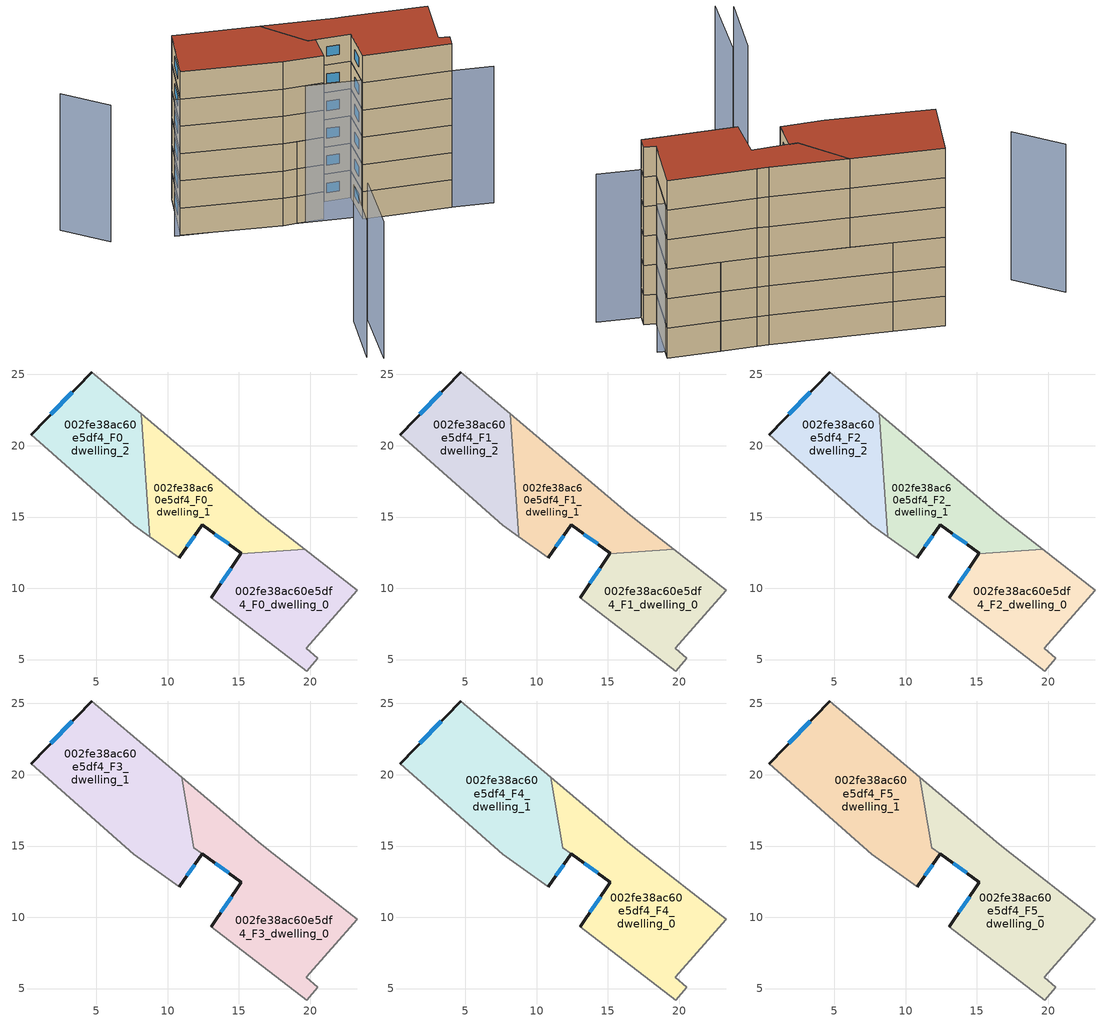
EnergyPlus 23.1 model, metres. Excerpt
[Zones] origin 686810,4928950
002fe38ac60e5df4_F0_dwelling_0
 floor ground (EU_floor_Construction): 23.31,9.86 19.73,5.78 20.53,5.09 19.75,4.2 13.05,9.34 15.14,12.42 19.64,12.73 z0
 wall outside (EU_wall_Construction): 15.14,12.42 13.05,9.34 z0:3
 wall adiabatic (EU_wall_Construction): 13.05,9.34 19.75,4.2 20.53,5.09 19.73,5.78 23.31,9.86 19.64,12.73 z0:3
 wall to 002fe38ac60e5df4_F0_dwelling_1 (EU_wall_Construction): 19.64,12.73 15.14,12.42 z0:3
 window (EU_Window_Construction): 14.46,11.42 13.73,10.34 z0.98:2.02
002fe38ac60e5df4_F0_dwelling_1
 floor ground (EU_floor_Construction): 16.35,15.29 17.11,14.7 19.64,12.73 15.14,12.42 15.18,12.47 12.43,14.44 10.81,12.15 8.74,13.63 8.14,22.25 z0
 wall outside (EU_wall_Construction): 10.81,12.15 12.43,14.44 15.18,12.47 15.14,12.42 z0:3
 wall adiabatic (EU_wall_Construction): 8.74,13.63 10.81,12.15 / 19.64,12.73 17.11,14.7 16.35,15.29 8.14,22.25 z0:3
 wall to 002fe38ac60e5df4_F0_dwelling_2 (EU_wall_Construction): 8.14,22.25 8.74,13.63 z0:3
 window (EU_Window_Construction): 13.33,13.8 14.29,13.11 / 11.34,12.9 11.9,13.7 z0.98:2.02
002fe38ac60e5df4_F0_dwelling_2
 floor ground (EU_floor_Construction): 8.14,22.25 8.74,13.63 7.64,14.41 0.43,20.77 4.68,25.17 z0
 wall outside (EU_wall_Construction): 4.68,25.17 0.43,20.77 z0:3
 wall adiabatic (EU_wall_Construction): 8.14,22.25 4.68,25.17 / 0.43,20.77 7.64,14.41 8.74,13.63 z0:3
 window (EU_Window_Construction): 3.3,23.74 1.81,22.2 z0.98:2.02
002fe38ac60e5df4_F1_dwelling_0
 floor to 002fe38ac60e5df4_F0_dwelling_0 (EU_floor_Construction): 23.31,9.86 19.73,5.78 20.53,5.09 19.75,4.2 13.05,9.34 15.14,12.42 19.64,12.73 z3
 wall outside (EU_wall_Construction): 15.14,12.42 13.05,9.34 z3:6
 wall adiabatic (EU_wall_Construction): 13.05,9.34 19.75,4.2 20.53,5.09 19.73,5.78 23.31,9.86 19.64,12.73 z3:6
 wall to 002fe38ac60e5df4_F1_dwelling_1 (EU_wall_Construction): 19.64,12.73 15.14,12.42 z3:6
 window (EU_Window_Construction): 14.46,11.42 13.73,10.34 z3.98:5.02
002fe38ac60e5df4_F1_dwelling_1
 floor to 002fe38ac60e5df4_F0_dwelling_1 (EU_floor_Construction): 16.35,15.29 17.11,14.7 19.64,12.73 15.14,12.42 15.18,12.47 12.43,14.44 10.81,12.15 8.74,13.63 8.14,22.25 z3
 wall outside (EU_wall_Construction): 10.81,12.15 12.43,14.44 15.18,12.47 15.14,12.42 z3:6
 wall adiabatic (EU_wall_Construction): 8.74,13.63 10.81,12.15 / 19.64,12.73 17.11,14.7 16.35,15.29 8.14,22.25 z3:6
 wall to 002fe38ac60e5df4_F1_dwelling_2 (EU_wall_Construction): 8.14,22.25 8.74,13.63 z3:6
 window (EU_Window_Construction): 13.33,13.8 14.29,13.11 / 11.34,12.9 11.9,13.7 z3.98:5.02
002fe38ac60e5df4_F1_dwelling_2
 floor to 002fe38ac60e5df4_F0_dwelling_2 (EU_floor_Construction): 8.14,22.25 8.74,13.63 7.64,14.41 0.43,20.77 4.68,25.17 z3
 wall outside (EU_wall_Construction): 4.68,25.17 0.43,20.77 z3:6
 wall adiabatic (EU_wall_Construction): 8.14,22.25 4.68,25.17 / 0.43,20.77 7.64,14.41 8.74,13.63 z3:6
 window (EU_Window_Construction): 3.3,23.74 1.81,22.2 z3.98:5.02
002fe38ac60e5df4_F2_dwelling_0
 floor to 002fe38ac60e5df4_F1_dwelling_0 (EU_floor_Construction): 23.31,9.86 19.73,5.78 20.53,5.09 19.75,4.2 13.05,9.34 15.14,12.42 19.64,12.73 z6
 wall outside (EU_wall_Construction): 15.14,12.42 13.05,9.34 z6:9
 wall adiabatic (EU_wall_Construction): 13.05,9.34 19.75,4.2 20.53,5.09 19.73,5.78 23.31,9.86 19.64,12.73 z6:9
 wall to 002fe38ac60e5df4_F2_dwelling_1 (EU_wall_Construction): 19.64,12.73 15.14,12.42 z6:9
 window (EU_Window_Construction): 14.46,11.42 13.73,10.34 z6.98:8.02
002fe38ac60e5df4_F2_dwelling_1
 floor to 002fe38ac60e5df4_F1_dwelling_1 (EU_floor_Construction): 16.35,15.29 17.11,14.7 19.64,12.73 15.14,12.42 15.18,12.47 12.43,14.44 10.81,12.15 8.74,13.63 8.14,22.25 z6
 wall outside (EU_wall_Construction): 10.81,12.15 12.43,14.44 15.18,12.47 15.14,12.42 z6:9
 wall adiabatic (EU_wall_Construction): 8.74,13.63 10.81,12.15 / 19.64,12.73 17.11,14.7 16.35,15.29 8.14,22.25 z6:9
 wall to 002fe38ac60e5df4_F2_dwelling_2 (EU_wall_Construction): 8.14,22.25 8.74,13.63 z6:9
 window (EU_Window_Construction): 13.33,13.8 14.29,13.11 / 11.34,12.9 11.9,13.7 z6.98:8.02
002fe38ac60e5df4_F2_dwelling_2
 floor to 002fe38ac60e5df4_F1_dwelling_2 (EU_floor_Construction): 8.14,22.25 8.74,13.63 7.64,14.41 0.43,20.77 4.68,25.17 z6
 wall outside (EU_wall_Construction): 4.68,25.17 0.43,20.77 z6:9
 wall adiabatic (EU_wall_Construction): 8.14,22.25 4.68,25.17 / 0.43,20.77 7.64,14.41 8.74,13.63 z6:9
 window (EU_Window_Construction): 3.3,23.74 1.81,22.2 z6.98:8.02
002fe38ac60e5df4_F3_dwelling_0
 floor to 002fe38ac60e5df4_F2_dwelling_0 (EU_floor_Construction): 23.31,9.86 19.73,5.78 20.53,5.09 19.75,4.2 13.05,9.34 15.14,12.42 19.64,12.73 z9
 floor to 002fe38ac60e5df4_F2_dwelling_1 (EU_floor_Construction): 16.35,15.29 17.11,14.7 19.64,12.73 15.14,12.42 15.18,12.47 11.83,14.88 10.99,19.83 z9
 wall outside (EU_wall_Construction): 12.44,14.44 15.18,12.47 13.05,9.34 z9:12
 wall adiabatic (EU_wall_Construction): 13.05,9.34 19.75,4.2 20.53,5.09 19.73,5.78 23.31,9.86 17.11,14.7 16.35,15.29 10.99,19.83 z9:12
 wall to 002fe38ac60e5df4_F3_dwelling_1 (EU_wall_Construction): 10.99,19.83 11.83,14.88 12.43,14.44 z9:12
 window (EU_Window_Construction): 13.33,13.8 14.29,13.11 / 14.49,11.46 13.74,10.36 z9.98:11.02
002fe38ac60e5df4_F3_dwelling_1
 floor to 002fe38ac60e5df4_F2_dwelling_1 (EU_floor_Construction): 10.99,19.83 11.83,14.88 12.43,14.44 10.81,12.15 8.74,13.63 8.14,22.25 z9
 floor to 002fe38ac60e5df4_F2_dwelling_2 (EU_floor_Construction): 8.14,22.25 8.74,13.63 7.64,14.41 0.43,20.77 4.68,25.17 z9
 wall outside (EU_wall_Construction): 10.81,12.15 12.43,14.44 / 4.68,25.17 0.43,20.77 z9:12
 wall adiabatic (EU_wall_Construction): 0.43,20.77 7.64,14.41 10.81,12.15 / 10.99,19.83 4.68,25.17 z9:12
 window (EU_Window_Construction): 11.34,12.9 11.9,13.7 / 3.3,23.74 1.81,22.2 z9.98:11.02
002fe38ac60e5df4_F4_dwelling_0
 floor to 002fe38ac60e5df4_F3_dwelling_0 (EU_floor_Construction): 17.11,14.7 23.31,9.86 19.73,5.78 20.53,5.09 19.75,4.2 13.05,9.34 15.18,12.47 11.83,14.88 11,19.83 16.35,15.29 z12
 wall outside (EU_wall_Construction): 12.44,14.44 15.18,12.47 13.05,9.34 z12:15
 wall adiabatic (EU_wall_Construction): 13.05,9.34 19.75,4.2 20.53,5.09 19.73,5.78 23.31,9.86 17.11,14.7 16.35,15.29 10.99,19.83 z12:15
 wall to 002fe38ac60e5df4_F4_dwelling_1 (EU_wall_Construction): 10.99,19.83 11.83,14.88 12.43,14.44 z12:15
 window (EU_Window_Construction): 13.33,13.8 14.29,13.11 / 14.49,11.46 13.74,10.36 z12.98:14.02
002fe38ac60e5df4_F4_dwelling_1
 floor to 002fe38ac60e5df4_F3_dwelling_1 (EU_floor_Construction): 10.99,19.83 11.83,14.88 12.43,14.44 10.81,12.15 7.64,14.41 0.43,20.77 4.68,25.17 z12
 wall outside (EU_wall_Construction): 10.81,12.15 12.43,14.44 / 4.68,25.17 0.43,20.77 z12:15
 wall adiabatic (EU_wall_Construction): 0.43,20.77 7.64,14.41 10.81,12.15 / 10.99,19.83 4.68,25.17 z12:15
 window (EU_Window_Construction): 11.34,12.9 11.9,13.7 / 3.3,23.74 1.81,22.2 z12.98:14.02
002fe38ac60e5df4_F5_dwelling_0
 floor to 002fe38ac60e5df4_F4_dwelling_0 (EU_floor_Construction): 17.11,14.7 23.31,9.86 19.73,5.78 20.53,5.09 19.75,4.2 13.05,9.34 15.18,12.47 11.83,14.88 11,19.83 16.35,15.29 z15
 wall outside (EU_wall_Construction): 12.44,14.44 15.18,12.47 13.05,9.34 z15:18
 wall adiabatic (EU_wall_Construction): 13.05,9.34 19.75,4.2 20.53,5.09 19.73,5.78 23.31,9.86 17.11,14.7 16.35,15.29 10.99,19.83 z15:18
 wall to 002fe38ac60e5df4_F5_dwelling_1 (EU_wall_Construction): 10.99,19.83 11.83,14.88 12.43,14.44 z15:18
 window (EU_Window_Construction): 13.33,13.8 14.29,13.11 / 14.49,11.46 13.74,10.36 z15.98:17.02
 roof outside (EU_roof_Construction): 20.53,5.09 19.73,5.78 23.31,9.86 17.11,14.7 16.35,15.29 10.99,19.83 11.83,14.88 15.18,12.47 13.05,9.34 19.75,4.2 z18
002fe38ac60e5df4_F5_dwelling_1
 floor to 002fe38ac60e5df4_F4_dwelling_1 (EU_floor_Construction): 10.99,19.83 11.83,14.88 12.43,14.44 10.81,12.15 7.64,14.41 0.43,20.77 4.68,25.17 z15
 wall outside (EU_wall_Construction): 10.81,12.15 12.43,14.44 / 4.68,25.17 0.43,20.77 z15:18
 wall adiabatic (EU_wall_Construction): 0.43,20.77 7.64,14.41 10.81,12.15 / 10.99,19.83 4.68,25.17 z15:18
 window (EU_Window_Construction): 11.34,12.9 11.9,13.7 / 3.3,23.74 1.81,22.2 z15.98:17.02
 roof outside (EU_roof_Construction): 10.81,12.15 12.43,14.44 11.83,14.88 10.99,19.83 4.68,25.17 0.43,20.77 7.64,14.41 z18
shading: -4,-6.74 0.11,-1.54 / 0.05,21.11 22.72,1.65 / -0.89,-0.74 -4.9,-5.44 / -5.77,29.95 -4.39,25.11 / 23.15,8.64 4.68,25.17 z0:15
[Building]
EU S2 Campaign: North Axis=0; Terrain=City; Solar Distribution=FullExterior
[Site:Location]
Bologna: Latitude=44.5; Longitude=11.25; Time Zone=1; Elevation=37
[SizingPeriod:WeatherFileDays]
AnnualSizingPeriod: Begin Month=1; Begin Day of Month=1; End Month=12; End Day of Month=31; Day of Week for Start Day=Monday; Use Weather File Daylight Saving Period=No; Use Weather File Rain and Snow Indicators=No
[MATERIAL]
EU_InternalMass_Material: Roughness=MediumRough; Thickness=0.1; Conductivity=1; Density=1800; Specific Heat=900; Thermal Absorptance=0.9; Solar Absorptance=0.7; Visible Absorptance=0.7
[MATERIAL:NOMASS] Roughness=MediumRough; Thermal Absorptance=0.9; Solar Absorptance=0.7; Visible Absorptance=0.7
Name | Thermal Resistance
EU_wall_NoMass | 0.905828
EU_roof_NoMass | 0.37593
EU_floor_NoMass | 0.67114
[WINDOWMATERIAL:SIMPLEGLAZINGSYSTEM]
EU_Window_SimpleGlazing: UFactor=4.52486; Solar Heat Gain Coefficient=0.85; Visible Transmittance=0.85
[CONSTRUCTION]
EU_wall_Construction: EU_wall_NoMass
EU_roof_Construction: EU_roof_NoMass
EU_floor_Construction: EU_floor_NoMass
EU_Window_Construction: EU_Window_SimpleGlazing
EU_InternalMass_Construction: EU_InternalMass_Material
[ZONE] Type=1; Multiplier=1; Ceiling Height=autocalculate; Floor Area=autocalculate; Part of Total Floor Area=Yes
Name | Volume
002fe38ac60e5df4_F0_dwelling_0; 002fe38ac60e5df4_F1_dwelling_0; 002fe38ac60e5df4_F2_dwelling_0 | 144.401
002fe38ac60e5df4_F3_dwelling_0 | 215.758
002fe38ac60e5df4_F4_dwelling_0; 002fe38ac60e5df4_F5_dwelling_0 | 215.769
002fe38ac60e5df4_F0_dwelling_1 | 144.41
002fe38ac60e5df4_F1_dwelling_1; 002fe38ac60e5df4_F2_dwelling_1 | 144.409
002fe38ac60e5df4_F3_dwelling_1 | 217.449
002fe38ac60e5df4_F4_dwelling_1; 002fe38ac60e5df4_F5_dwelling_1 | 217.447
002fe38ac60e5df4_F0_dwelling_2 | 144.417
002fe38ac60e5df4_F1_dwelling_2; 002fe38ac60e5df4_F2_dwelling_2 | 144.415
[INTERNALMASS] Construction=EU_InternalMass_Construction
Name | Zone or ZoneList | Surface Area
002fe38ac60e5df4_F0_dwelling_0_EU_InternalMass | 002fe38ac60e5df4_F0_dwelling_0 | 48.1319
002fe38ac60e5df4_F0_dwelling_1_EU_InternalMass | 002fe38ac60e5df4_F0_dwelling_1 | 48.1357
002fe38ac60e5df4_F0_dwelling_2_EU_InternalMass | 002fe38ac60e5df4_F0_dwelling_2 | 48.1386
002fe38ac60e5df4_F1_dwelling_0_EU_InternalMass | 002fe38ac60e5df4_F1_dwelling_0 | 48.1319
002fe38ac60e5df4_F1_dwelling_1_EU_InternalMass | 002fe38ac60e5df4_F1_dwelling_1 | 48.1357
002fe38ac60e5df4_F1_dwelling_2_EU_InternalMass | 002fe38ac60e5df4_F1_dwelling_2 | 48.1386
002fe38ac60e5df4_F2_dwelling_0_EU_InternalMass | 002fe38ac60e5df4_F2_dwelling_0 | 48.1319
002fe38ac60e5df4_F2_dwelling_1_EU_InternalMass | 002fe38ac60e5df4_F2_dwelling_1 | 48.1357
002fe38ac60e5df4_F2_dwelling_2_EU_InternalMass | 002fe38ac60e5df4_F2_dwelling_2 | 48.1386
002fe38ac60e5df4_F3_dwelling_0_EU_InternalMass | 002fe38ac60e5df4_F3_dwelling_0 | 71.927
002fe38ac60e5df4_F3_dwelling_1_EU_InternalMass | 002fe38ac60e5df4_F3_dwelling_1 | 72.4866
002fe38ac60e5df4_F4_dwelling_0_EU_InternalMass | 002fe38ac60e5df4_F4_dwelling_0 | 71.927
002fe38ac60e5df4_F4_dwelling_1_EU_InternalMass | 002fe38ac60e5df4_F4_dwelling_1 | 72.4866
002fe38ac60e5df4_F5_dwelling_0_EU_InternalMass | 002fe38ac60e5df4_F5_dwelling_0 | 71.927
002fe38ac60e5df4_F5_dwelling_1_EU_InternalMass | 002fe38ac60e5df4_F5_dwelling_1 | 72.4866
[OTHEREQUIPMENT] Fuel Type=Electricity; Design Level Calculation Method=Watts/Area; Power per Zone Floor Area=1; Fraction Latent=0; Fraction Radiant=0; Fraction Lost=0; Carbon Dioxide Generation Rate=0; EndUse Subcategory=EU_Step8_InternalGains
Name | Zone or ZoneList or Space or SpaceList | Schedule
EU_Step8_InternalGain_002fe38ac60e5df4_F0_dwelling_0_f000 | 002fe38ac60e5df4_F0_dwelling_0 | EU_Step8_GainSchedule_002fe38ac60e5df4_F0_dwelling_0_f000
EU_Step8_InternalGain_002fe38ac60e5df4_F0_dwelling_1_f000 | 002fe38ac60e5df4_F0_dwelling_1 | EU_Step8_GainSchedule_002fe38ac60e5df4_F0_dwelling_1_f000
EU_Step8_InternalGain_002fe38ac60e5df4_F0_dwelling_2_f000 | 002fe38ac60e5df4_F0_dwelling_2 | EU_Step8_GainSchedule_002fe38ac60e5df4_F0_dwelling_2_f000
EU_Step8_InternalGain_002fe38ac60e5df4_F1_dwelling_0_f000 | 002fe38ac60e5df4_F1_dwelling_0 | EU_Step8_GainSchedule_002fe38ac60e5df4_F1_dwelling_0_f000
EU_Step8_InternalGain_002fe38ac60e5df4_F1_dwelling_1_f000 | 002fe38ac60e5df4_F1_dwelling_1 | EU_Step8_GainSchedule_002fe38ac60e5df4_F1_dwelling_1_f000
EU_Step8_InternalGain_002fe38ac60e5df4_F1_dwelling_2_f000 | 002fe38ac60e5df4_F1_dwelling_2 | EU_Step8_GainSchedule_002fe38ac60e5df4_F1_dwelling_2_f000
EU_Step8_InternalGain_002fe38ac60e5df4_F2_dwelling_0_f000 | 002fe38ac60e5df4_F2_dwelling_0 | EU_Step8_GainSchedule_002fe38ac60e5df4_F2_dwelling_0_f000
EU_Step8_InternalGain_002fe38ac60e5df4_F2_dwelling_1_f000 | 002fe38ac60e5df4_F2_dwelling_1 | EU_Step8_GainSchedule_002fe38ac60e5df4_F2_dwelling_1_f000
EU_Step8_InternalGain_002fe38ac60e5df4_F2_dwelling_2_f000 | 002fe38ac60e5df4_F2_dwelling_2 | EU_Step8_GainSchedule_002fe38ac60e5df4_F2_dwelling_2_f000
EU_Step8_InternalGain_002fe38ac60e5df4_F3_dwelling_0_f000 | 002fe38ac60e5df4_F3_dwelling_0 | EU_Step8_GainSchedule_002fe38ac60e5df4_F3_dwelling_0_f000
EU_Step8_InternalGain_002fe38ac60e5df4_F3_dwelling_1_f000 | 002fe38ac60e5df4_F3_dwelling_1 | EU_Step8_GainSchedule_002fe38ac60e5df4_F3_dwelling_1_f000
EU_Step8_InternalGain_002fe38ac60e5df4_F4_dwelling_0_f000 | 002fe38ac60e5df4_F4_dwelling_0 | EU_Step8_GainSchedule_002fe38ac60e5df4_F4_dwelling_0_f000
EU_Step8_InternalGain_002fe38ac60e5df4_F4_dwelling_1_f000 | 002fe38ac60e5df4_F4_dwelling_1 | EU_Step8_GainSchedule_002fe38ac60e5df4_F4_dwelling_1_f000
EU_Step8_InternalGain_002fe38ac60e5df4_F5_dwelling_0_f000 | 002fe38ac60e5df4_F5_dwelling_0 | EU_Step8_GainSchedule_002fe38ac60e5df4_F5_dwelling_0_f000
EU_Step8_InternalGain_002fe38ac60e5df4_F5_dwelling_1_f000 | 002fe38ac60e5df4_F5_dwelling_1 | EU_Step8_GainSchedule_002fe38ac60e5df4_F5_dwelling_1_f000
[ZONEVENTILATION:DESIGNFLOWRATE] Schedule=EU_AlwaysOn; Design Flow Rate Calculation Method=AirChanges/Hour; Air Changes per Hour=0.73129; Ventilation Type=Natural; Fan Pressure Rise=0; Fan Total Efficiency=1; Constant Term Coefficient=1; Temperature Term Coefficient=0; Velocity Term Coefficient=0; Velocity Squared Term Coefficient=0; Minimum Indoor Temperature=-100; Maximum Indoor Temperature=100; Delta Temperature=-100; Minimum Outdoor Temperature=-100; Maximum Outdoor Temperature=100; Maximum Wind Speed=40
Name | Zone or ZoneList or Space or SpaceList
EU_ConstantAir_002fe38ac60e5df4_F0_dwelling_0 | 002fe38ac60e5df4_F0_dwelling_0
EU_ConstantAir_002fe38ac60e5df4_F0_dwelling_1 | 002fe38ac60e5df4_F0_dwelling_1
EU_ConstantAir_002fe38ac60e5df4_F0_dwelling_2 | 002fe38ac60e5df4_F0_dwelling_2
EU_ConstantAir_002fe38ac60e5df4_F1_dwelling_0 | 002fe38ac60e5df4_F1_dwelling_0
EU_ConstantAir_002fe38ac60e5df4_F1_dwelling_1 | 002fe38ac60e5df4_F1_dwelling_1
EU_ConstantAir_002fe38ac60e5df4_F1_dwelling_2 | 002fe38ac60e5df4_F1_dwelling_2
EU_ConstantAir_002fe38ac60e5df4_F2_dwelling_0 | 002fe38ac60e5df4_F2_dwelling_0
EU_ConstantAir_002fe38ac60e5df4_F2_dwelling_1 | 002fe38ac60e5df4_F2_dwelling_1
EU_ConstantAir_002fe38ac60e5df4_F2_dwelling_2 | 002fe38ac60e5df4_F2_dwelling_2
EU_ConstantAir_002fe38ac60e5df4_F3_dwelling_0 | 002fe38ac60e5df4_F3_dwelling_0
EU_ConstantAir_002fe38ac60e5df4_F3_dwelling_1 | 002fe38ac60e5df4_F3_dwelling_1
EU_ConstantAir_002fe38ac60e5df4_F4_dwelling_0 | 002fe38ac60e5df4_F4_dwelling_0
EU_ConstantAir_002fe38ac60e5df4_F4_dwelling_1 | 002fe38ac60e5df4_F4_dwelling_1
EU_ConstantAir_002fe38ac60e5df4_F5_dwelling_0 | 002fe38ac60e5df4_F5_dwelling_0
EU_ConstantAir_002fe38ac60e5df4_F5_dwelling_1 | 002fe38ac60e5df4_F5_dwelling_1
[HVACTEMPLATE:THERMOSTAT] Constant Heating Setpoint=20; Constant Cooling Setpoint=50
EU_HeatOnly_002fe38ac60e5df4_F0_dwelling_0; EU_HeatOnly_002fe38ac60e5df4_F0_dwelling_1; EU_HeatOnly_002fe38ac60e5df4_F0_dwelling_2; EU_HeatOnly_002fe38ac60e5df4_F1_dwelling_0; EU_HeatOnly_002fe38ac60e5df4_F1_dwelling_1; EU_HeatOnly_002fe38ac60e5df4_F1_dwelling_2; EU_HeatOnly_002fe38ac60e5df4_F2_dwelling_0; EU_HeatOnly_002fe38ac60e5df4_F2_dwelling_1; EU_HeatOnly_002fe38ac60e5df4_F2_dwelling_2; EU_HeatOnly_002fe38ac60e5df4_F3_dwelling_0; EU_HeatOnly_002fe38ac60e5df4_F3_dwelling_1; EU_HeatOnly_002fe38ac60e5df4_F4_dwelling_0; EU_HeatOnly_002fe38ac60e5df4_F4_dwelling_1; EU_HeatOnly_002fe38ac60e5df4_F5_dwelling_0; EU_HeatOnly_002fe38ac60e5df4_F5_dwelling_1
[HVACTEMPLATE:ZONE:IDEALLOADSAIRSYSTEM] System Availability Schedule=EU_AlwaysOn; Maximum Heating Supply Air Temperature=50; Minimum Cooling Supply Air Temperature=13; Maximum Heating Supply Air Humidity Ratio=0.0156; Minimum Cooling Supply Air Humidity Ratio=0.0077; Heating Limit=NoLimit; Cooling Limit=NoLimit; Heating Availability Schedule=EU_AlwaysOn; Cooling Availability Schedule=EU_CoolingOff; Dehumidification Control Type=ConstantSensibleHeatRatio; Cooling Sensible Heat Ratio=0.7; Dehumidification Setpoint=60; Humidification Control Type=None; Humidification Setpoint=30; Outdoor Air Method=None; Outdoor Air Flow Rate per Person=0.00944; Outdoor Air Flow Rate per Zone Floor Area=0; Outdoor Air Flow Rate per Zone=0; Demand Controlled Ventilation Type=None; Outdoor Air Economizer Type=NoEconomizer; Heat Recovery Type=None; Sensible Heat Recovery Effectiveness=0.7; Latent Heat Recovery Effectiveness=0.65
Name | Template Thermostat
002fe38ac60e5df4_F0_dwelling_0 | EU_HeatOnly_002fe38ac60e5df4_F0_dwelling_0
002fe38ac60e5df4_F0_dwelling_1 | EU_HeatOnly_002fe38ac60e5df4_F0_dwelling_1
002fe38ac60e5df4_F0_dwelling_2 | EU_HeatOnly_002fe38ac60e5df4_F0_dwelling_2
002fe38ac60e5df4_F1_dwelling_0 | EU_HeatOnly_002fe38ac60e5df4_F1_dwelling_0
002fe38ac60e5df4_F1_dwelling_1 | EU_HeatOnly_002fe38ac60e5df4_F1_dwelling_1
002fe38ac60e5df4_F1_dwelling_2 | EU_HeatOnly_002fe38ac60e5df4_F1_dwelling_2
002fe38ac60e5df4_F2_dwelling_0 | EU_HeatOnly_002fe38ac60e5df4_F2_dwelling_0
002fe38ac60e5df4_F2_dwelling_1 | EU_HeatOnly_002fe38ac60e5df4_F2_dwelling_1
002fe38ac60e5df4_F2_dwelling_2 | EU_HeatOnly_002fe38ac60e5df4_F2_dwelling_2
002fe38ac60e5df4_F3_dwelling_0 | EU_HeatOnly_002fe38ac60e5df4_F3_dwelling_0
002fe38ac60e5df4_F3_dwelling_1 | EU_HeatOnly_002fe38ac60e5df4_F3_dwelling_1
002fe38ac60e5df4_F4_dwelling_0 | EU_HeatOnly_002fe38ac60e5df4_F4_dwelling_0
002fe38ac60e5df4_F4_dwelling_1 | EU_HeatOnly_002fe38ac60e5df4_F4_dwelling_1
002fe38ac60e5df4_F5_dwelling_0 | EU_HeatOnly_002fe38ac60e5df4_F5_dwelling_0
002fe38ac60e5df4_F5_dwelling_1 | EU_HeatOnly_002fe38ac60e5df4_F5_dwelling_1
[SIZING:ZONE] Zone Cooling Design Supply Air Temperature Input Method=SupplyAirTemperature; Zone Cooling Design Supply Air Temperature=13; Zone Heating Design Supply Air Temperature Input Method=SupplyAirTemperature; Zone Heating Design Supply Air Temperature=50; Zone Cooling Design Supply Air Humidity Ratio=0.008; Zone Heating Design Supply Air Humidity Ratio=0.008; Cooling Design Air Flow Method=DesignDay; Cooling Design Air Flow Rate=0; Cooling Minimum Air Flow per Zone Floor Area=0.000762; Cooling Minimum Air Flow=0; Cooling Minimum Air Flow Fraction=0.2; Heating Design Air Flow Method=DesignDay; Heating Design Air Flow Rate=0; Heating Maximum Air Flow per Zone Floor Area=0.002032; Heating Maximum Air Flow=0.141576; Heating Maximum Air Flow Fraction=0.3; Account for Dedicated Outdoor Air System=No; Dedicated Outdoor Air System Control Strategy=NeutralSupplyAir; Dedicated Outdoor Air Low Setpoint Temperature for Design=autosize; Dedicated Outdoor Air High Setpoint Temperature for Design=autosize; Zone Load Sizing Method=Sensible Load Only No Latent Load; Zone Latent Cooling Design Supply Air Humidity Ratio Input Method=HumidityRatioDifference; Zone Cooling Design Supply Air Humidity Ratio Difference=0.005; Zone Latent Heating Design Supply Air Humidity Ratio Input Method=HumidityRatioDifference; Zone Humidification Design Supply Air Humidity Ratio Difference=0.005
002fe38ac60e5df4_F0_dwelling_0; 002fe38ac60e5df4_F0_dwelling_1; 002fe38ac60e5df4_F0_dwelling_2; 002fe38ac60e5df4_F1_dwelling_0; 002fe38ac60e5df4_F1_dwelling_1; 002fe38ac60e5df4_F1_dwelling_2; 002fe38ac60e5df4_F2_dwelling_0; 002fe38ac60e5df4_F2_dwelling_1; 002fe38ac60e5df4_F2_dwelling_2; 002fe38ac60e5df4_F3_dwelling_0; 002fe38ac60e5df4_F3_dwelling_1; 002fe38ac60e5df4_F4_dwelling_0; 002fe38ac60e5df4_F4_dwelling_1; 002fe38ac60e5df4_F5_dwelling_0; 002fe38ac60e5df4_F5_dwelling_1
[SCHEDULE:CONSTANT]
Name | Hourly Value
EU_AlwaysOn | 1
EU_CoolingOff | 0
[SCHEDULE:FILE] Column Number=1; Rows to Skip at Top=0; Number of Hours of Data=8760; Column Separator=Comma; Interpolate to Timestep=No; Minutes per Item=60; Adjust Schedule for Daylight Savings=Yes
Name | File
EU_Step8_GainSchedule_002fe38ac60e5df4_F0_dwelling_0_f000 | ../../schedules/002fe38ac60e5df4/002fe38ac60e5df4_F0_dwelling_0_f000_gain.csv
EU_Step8_GainSchedule_002fe38ac60e5df4_F0_dwelling_1_f000 | ../../schedules/002fe38ac60e5df4/002fe38ac60e5df4_F0_dwelling_1_f000_gain.csv
EU_Step8_GainSchedule_002fe38ac60e5df4_F0_dwelling_2_f000 | ../../schedules/002fe38ac60e5df4/002fe38ac60e5df4_F0_dwelling_2_f000_gain.csv
EU_Step8_GainSchedule_002fe38ac60e5df4_F1_dwelling_0_f000 | ../../schedules/002fe38ac60e5df4/002fe38ac60e5df4_F1_dwelling_0_f000_gain.csv
EU_Step8_GainSchedule_002fe38ac60e5df4_F1_dwelling_1_f000 | ../../schedules/002fe38ac60e5df4/002fe38ac60e5df4_F1_dwelling_1_f000_gain.csv
EU_Step8_GainSchedule_002fe38ac60e5df4_F1_dwelling_2_f000 | ../../schedules/002fe38ac60e5df4/002fe38ac60e5df4_F1_dwelling_2_f000_gain.csv
EU_Step8_GainSchedule_002fe38ac60e5df4_F2_dwelling_0_f000 | ../../schedules/002fe38ac60e5df4/002fe38ac60e5df4_F2_dwelling_0_f000_gain.csv
EU_Step8_GainSchedule_002fe38ac60e5df4_F2_dwelling_1_f000 | ../../schedules/002fe38ac60e5df4/002fe38ac60e5df4_F2_dwelling_1_f000_gain.csv
EU_Step8_GainSchedule_002fe38ac60e5df4_F2_dwelling_2_f000 | ../../schedules/002fe38ac60e5df4/002fe38ac60e5df4_F2_dwelling_2_f000_gain.csv
EU_Step8_GainSchedule_002fe38ac60e5df4_F3_dwelling_0_f000 | ../../schedules/002fe38ac60e5df4/002fe38ac60e5df4_F3_dwelling_0_f000_gain.csv
EU_Step8_GainSchedule_002fe38ac60e5df4_F3_dwelling_1_f000 | ../../schedules/002fe38ac60e5df4/002fe38ac60e5df4_F3_dwelling_1_f000_gain.csv
EU_Step8_GainSchedule_002fe38ac60e5df4_F4_dwelling_0_f000 | ../../schedules/002fe38ac60e5df4/002fe38ac60e5df4_F4_dwelling_0_f000_gain.csv
EU_Step8_GainSchedule_002fe38ac60e5df4_F4_dwelling_1_f000 | ../../schedules/002fe38ac60e5df4/002fe38ac60e5df4_F4_dwelling_1_f000_gain.csv
EU_Step8_GainSchedule_002fe38ac60e5df4_F5_dwelling_0_f000 | ../../schedules/002fe38ac60e5df4/002fe38ac60e5df4_F5_dwelling_0_f000_gain.csv
EU_Step8_GainSchedule_002fe38ac60e5df4_F5_dwelling_1_f000 | ../../schedules/002fe38ac60e5df4/002fe38ac60e5df4_F5_dwelling_1_f000_gain.csv
